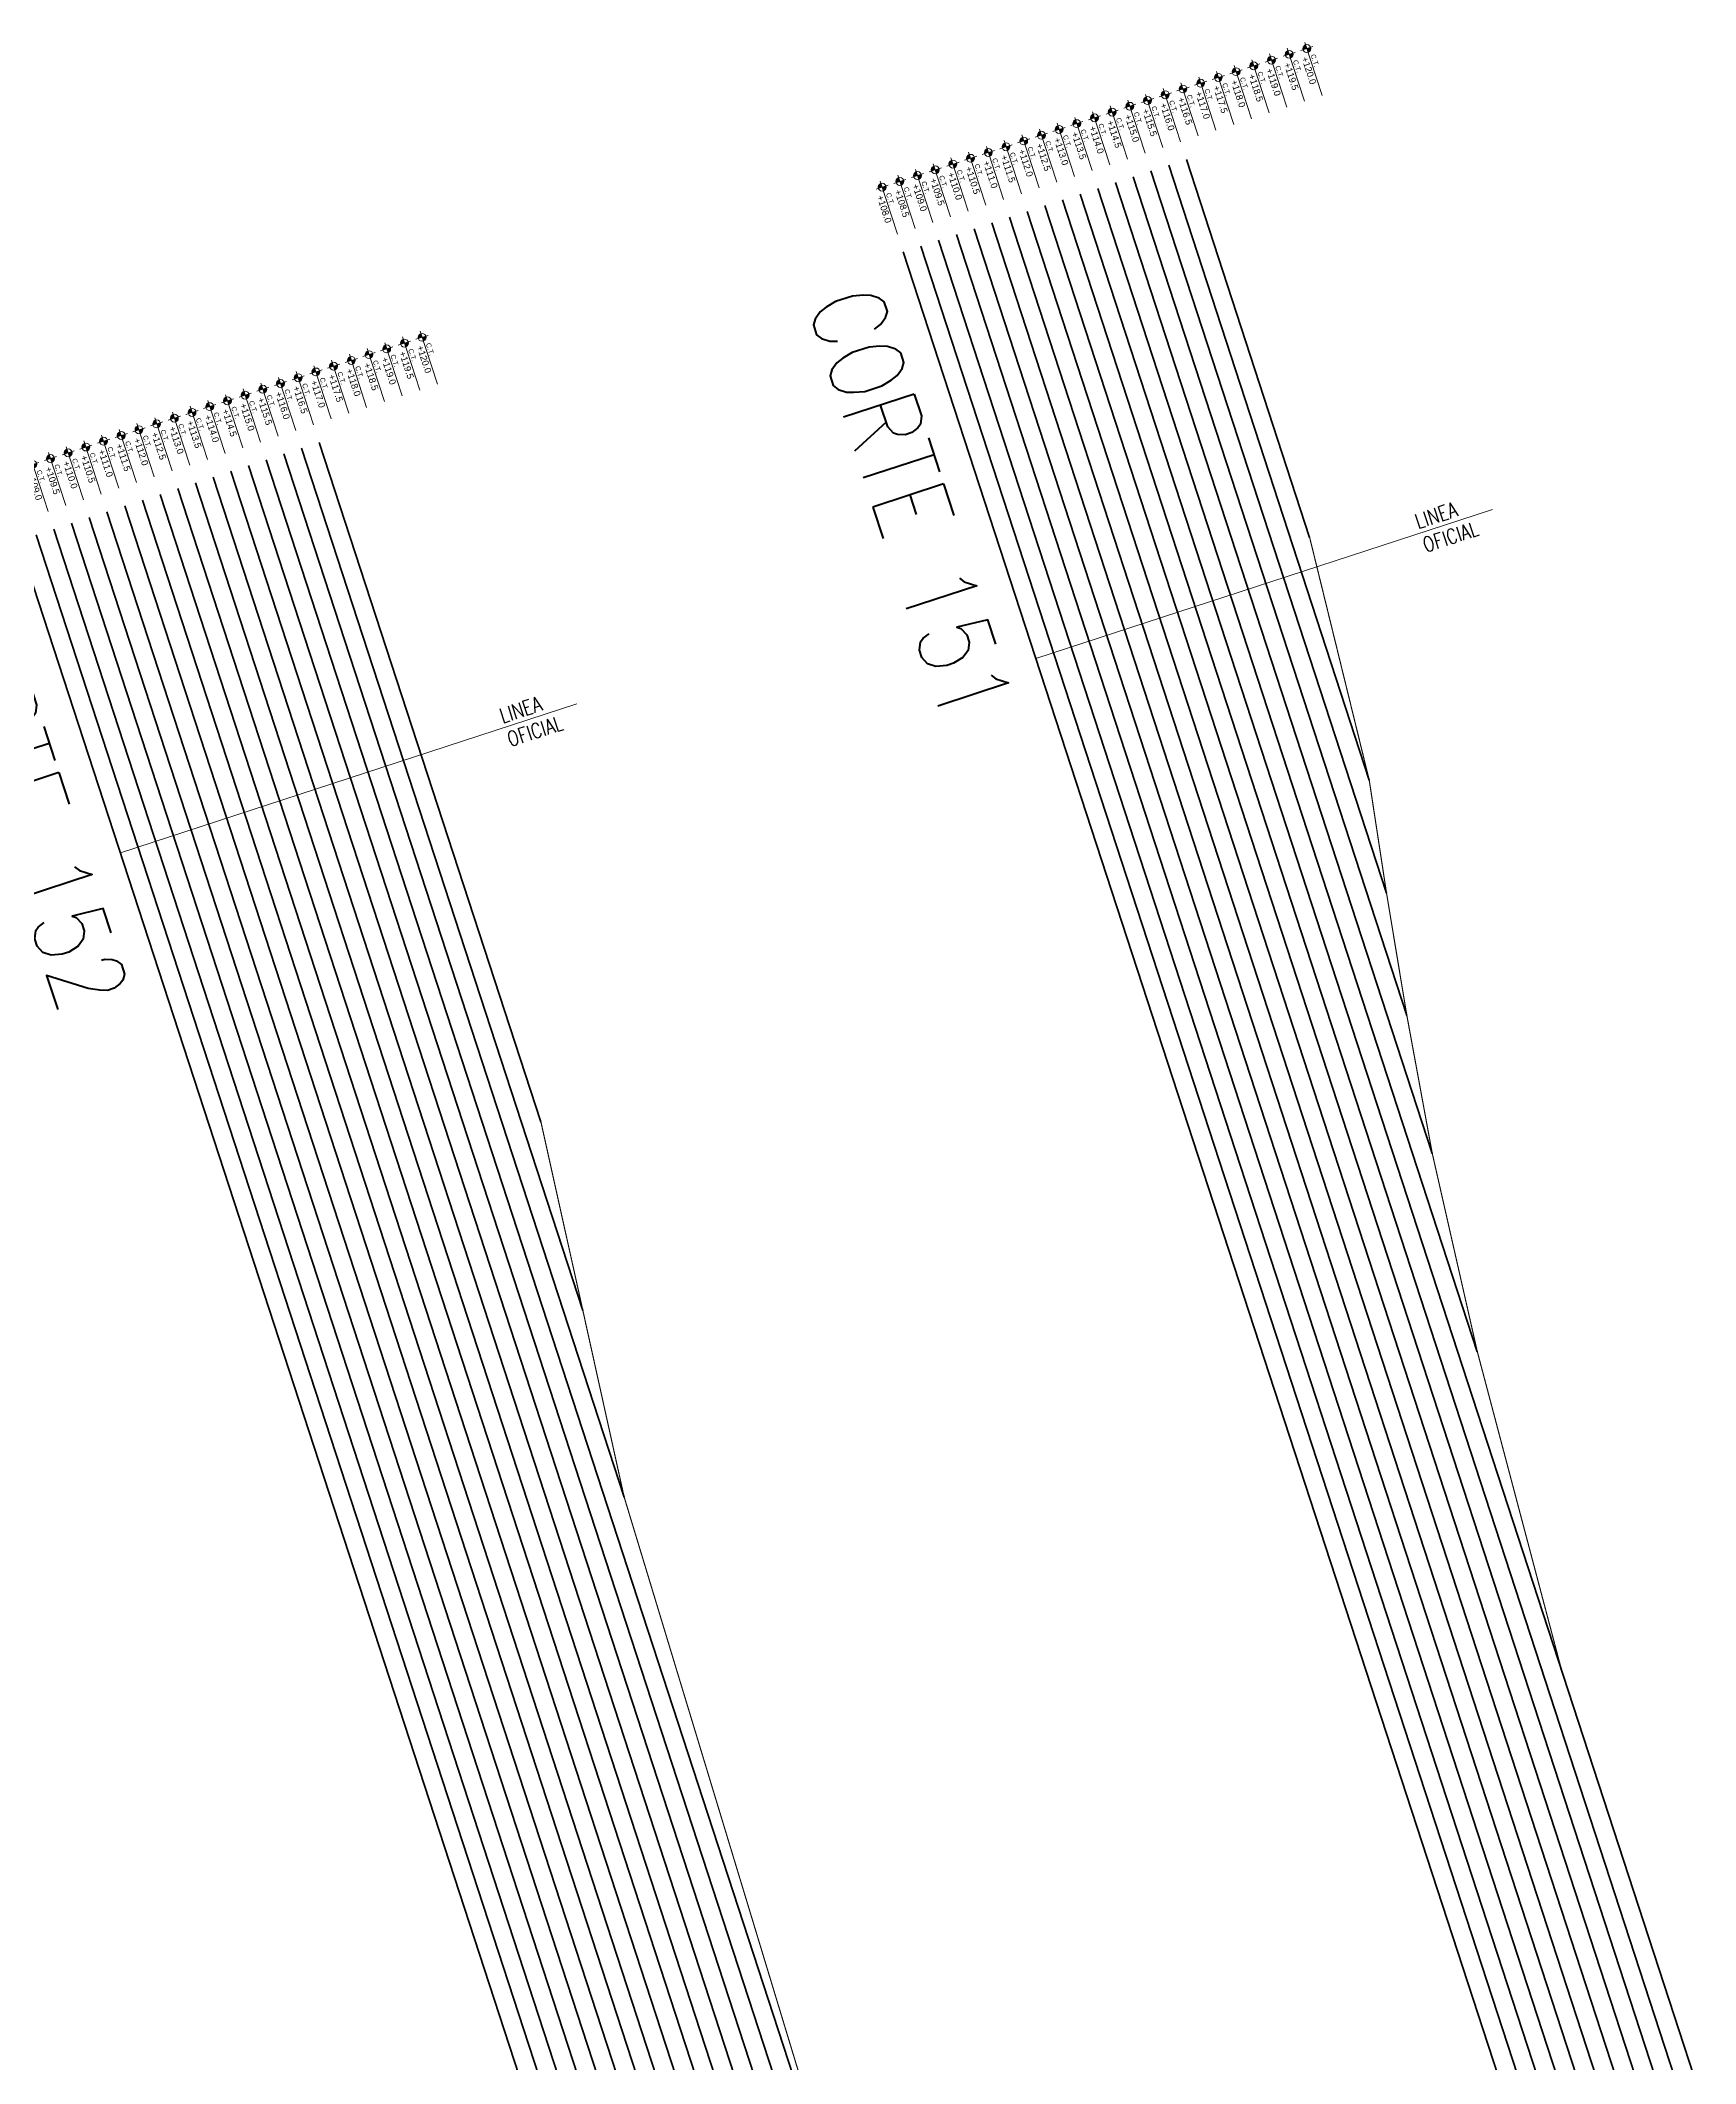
# Model space of a CAD drawing. Header units: metres. Extents: x 733085 to 734585, y 6084499 to 6087418.
# Drawn here: x 733294.9 to 733339.3, y 6086805.6 to 6086860 of the extents above; entities that cross this region are included whole.
import ezdxf
from ezdxf.enums import TextEntityAlignment as Align

# ---------------------------------------------------------------- set-up
doc = ezdxf.new("R2010")
doc.units = ezdxf.units.M
doc.header["$LTSCALE"] = 5
doc.header["$MEASUREMENT"] = 0
doc.layers.get('0').update_dxf_attribs({"color": 30})
doc.layers.add('_AUX', color=210, linetype='Continuous', lineweight=18, plot=False)
for name, color, linetype, lineweight in [('A-ELEV-MBE1', 7, 'Continuous', 35), ('U-ANNO-SYMB', 3, 'Continuous', 18), ('U-ANNO-TEXT', 3, 'Continuous', 18)]:
    doc.layers.add(name, color=color, linetype=linetype, lineweight=lineweight)
doc.styles.add('E-ARIAL', font='arial.ttf')
doc.styles.add('E-ROMANS', font='romans.shx', dxfattribs={"width": 0.8})

# ---------------------------------------------------------------- blocks, each defined once
blk = doc.blocks.new('*U18')
at = {"lineweight": 0}
h = blk.add_hatch(color=256, dxfattribs=at)
edge = h.paths.add_edge_path()
edge.add_arc((0, 0), 200, 0, 90)
edge.add_line((0, 200), (0, 0))
edge.add_line((0, 0), (200, 0))
edge = h.paths.add_edge_path()
edge.add_line((0, 0), (-200, 0))
edge.add_arc((0, 0), 200, 180, 270)
edge.add_line((0, -200), (0, 0))
for p, q in [((2500, 0), (-325, 0)), ((0, 325), (0, -325))]:
    blk.add_line(p, q)
blk.add_circle((0, 0), 200)
at = {"style": 'E-ARIAL'}
blk.add_attdef('LEVEL', text='', height=250, dxfattribs=at).set_placement((371, 0), align=Align.BOTTOM_LEFT)
blk.add_attdef('HEIGHT', text='', height=250, dxfattribs=at).set_placement((371, -75), align=Align.TOP_LEFT)

msp = doc.modelspace()

# ---------------------------------------------------------------- linework, layer by layer
at = {"layer": '_AUX', "ltscale": 0.05}
for points in [[(733321.627, 6086843.375), (733333.891, 6086847.376)], [(733297.034, 6086838.154), (733309.297, 6086842.155)]]:
    msp.add_lwpolyline(points, dxfattribs=at)
at = {"layer": 'A-ELEV-MBE1', "color": 252}
for p, q in [((733328.983, 6086846.621), (733325.671, 6086856.773)), ((733331.594, 6086833.783), (733324.245, 6086856.308)), ((733331.048, 6086837.069), (733324.72, 6086856.463)), ((733330.583, 6086840.106), (733325.196, 6086856.618)), ((733383.448, 6086668.4), (733322.344, 6086855.687)), ((733382.517, 6086672.865), (733322.819, 6086855.842)), ((733333.487, 6086824.756), (733323.294, 6086855.997)), ((733332.277, 6086830.078), (733323.77, 6086856.152)), ((733386.122, 6086655.369), (733320.918, 6086855.222)), ((733384.939, 6086660.608), (733321.393, 6086855.377)), ((733384.192, 6086664.51), (733321.868, 6086855.532)), ((733392.128, 6086630.512), (733319.016, 6086854.602)), ((733391.853, 6086632.967), (733319.492, 6086854.757)), ((733390.302, 6086639.334), (733319.967, 6086854.912)), ((733388.409, 6086646.746), (733320.442, 6086855.067)), ((733391.177, 6086630.202), (733318.066, 6086854.291)), ((733391.653, 6086630.357), (733318.541, 6086854.446)), ((733308.332, 6086830.927), (733302.379, 6086849.174)), ((733354.559, 6086684.405), (733300.953, 6086848.708)), ((733310.568, 6086820.852), (733301.429, 6086848.863)), ((733309.458, 6086825.865), (733301.904, 6086849.019)), ((733358.515, 6086665.833), (733299.052, 6086848.088)), ((733357.928, 6086669.244), (733299.527, 6086848.243)), ((733357.242, 6086672.959), (733300.003, 6086848.398)), ((733356.461, 6086676.965), (733300.478, 6086848.553)), ((733362.214, 6086649.659), (733297.626, 6086847.623)), ((733361.066, 6086654.789), (733298.101, 6086847.778)), ((733359.009, 6086662.707), (733298.577, 6086847.933)), ((733367.984, 6086625.524), (733295.725, 6086847.002)), ((733366.489, 6086631.719), (733296.2, 6086847.157)), ((733365.158, 6086637.412), (733296.675, 6086847.313)), ((733363.78, 6086643.247), (733297.151, 6086847.468)), ((733367.41, 6086622.447), (733294.299, 6086846.537)), ((733367.886, 6086622.602), (733294.774, 6086846.692)), ((733368.361, 6086622.758), (733295.249, 6086846.847))]:
    msp.add_line(p, q, dxfattribs=at)
at = {"layer": 'A-ELEV-MBE1', "ltscale": 0.15, "const_width": 0.03}
for points in [[(733302.379, 6086849.174), (733308.332, 6086830.927), (733309.458, 6086825.865), (733310.568, 6086820.852), (733317.581, 6086797.744)], [(733328.983, 6086846.621), (733330.583, 6086840.106), (733331.048, 6086837.069), (733331.594, 6086833.783), (733332.277, 6086830.078), (733333.487, 6086824.756), (733335.751, 6086816.205), (733339.265, 6086805.435)]]:
    msp.add_lwpolyline(points, dxfattribs=at)

# ---------------------------------------------------------------- block references
at = {"layer": 'U-ANNO-SYMB', "color": 1}
ref = msp.add_blockref('*U18', (733328.907, 6086859.751), dxfattribs=dict(at, xscale=0.0005309734512920894, yscale=0.0005309734512920894, zscale=0.0005309734512920894, rotation=288.0695121838982))
ref.add_attrib('LEVEL', 'C.T.', dxfattribs={"layer": '0', "height": 0.1327, "rotation": 288.0695, "style": 'E-ARIAL'}).set_placement((733328.968, 6086859.563), align=Align.BOTTOM_LEFT)
ref.add_attrib('HEIGHT', '+120.0', dxfattribs={"layer": '0', "height": 0.1774, "rotation": 288.0695, "style": 'E-ARIAL'}).set_placement((733328.93, 6086859.551), align=Align.TOP_LEFT)
ref = msp.add_blockref('*U18', (733327.481, 6086859.286), dxfattribs=dict(at, xscale=0.0005309734512920894, yscale=0.0005309734512920894, zscale=0.0005309734512920894, rotation=288.0695121838982))
ref.add_attrib('LEVEL', 'C.T.', dxfattribs={"layer": '0', "height": 0.1327, "rotation": 288.0695, "style": 'E-ARIAL'}).set_placement((733327.542, 6086859.098), align=Align.BOTTOM_LEFT)
ref.add_attrib('HEIGHT', '+118.5', dxfattribs={"layer": '0', "height": 0.1774, "rotation": 288.0695, "style": 'E-ARIAL'}).set_placement((733327.504, 6086859.086), align=Align.TOP_LEFT)
ref = msp.add_blockref('*U18', (733327.956, 6086859.441), dxfattribs=dict(at, xscale=0.0005309734512920894, yscale=0.0005309734512920894, zscale=0.0005309734512920894, rotation=288.0695121838982))
ref.add_attrib('LEVEL', 'C.T.', dxfattribs={"layer": '0', "height": 0.1327, "rotation": 288.0695, "style": 'E-ARIAL'}).set_placement((733328.017, 6086859.253), align=Align.BOTTOM_LEFT)
ref.add_attrib('HEIGHT', '+119.0', dxfattribs={"layer": '0', "height": 0.1774, "rotation": 288.0695, "style": 'E-ARIAL'}).set_placement((733327.979, 6086859.241), align=Align.TOP_LEFT)
ref = msp.add_blockref('*U18', (733328.432, 6086859.596), dxfattribs=dict(at, xscale=0.0005309734512920894, yscale=0.0005309734512920894, zscale=0.0005309734512920894, rotation=288.0695121838982))
ref.add_attrib('LEVEL', 'C.T.', dxfattribs={"layer": '0', "height": 0.1327, "rotation": 288.0695, "style": 'E-ARIAL'}).set_placement((733328.493, 6086859.408), align=Align.BOTTOM_LEFT)
ref.add_attrib('HEIGHT', '+119.5', dxfattribs={"layer": '0', "height": 0.1774, "rotation": 288.0695, "style": 'E-ARIAL'}).set_placement((733328.455, 6086859.396), align=Align.TOP_LEFT)
ref = msp.add_blockref('*U18', (733325.58, 6086858.665), dxfattribs=dict(at, xscale=0.0005309734512920894, yscale=0.0005309734512920894, zscale=0.0005309734512920894, rotation=288.0695121838982))
ref.add_attrib('LEVEL', 'C.T.', dxfattribs={"layer": '0', "height": 0.1327, "rotation": 288.0695, "style": 'E-ARIAL'}).set_placement((733325.641, 6086858.478), align=Align.BOTTOM_LEFT)
ref.add_attrib('HEIGHT', '+116.5', dxfattribs={"layer": '0', "height": 0.1774, "rotation": 288.0695, "style": 'E-ARIAL'}).set_placement((733325.603, 6086858.465), align=Align.TOP_LEFT)
ref = msp.add_blockref('*U18', (733326.055, 6086858.82), dxfattribs=dict(at, xscale=0.0005309734512920894, yscale=0.0005309734512920894, zscale=0.0005309734512920894, rotation=288.0695121838982))
ref.add_attrib('LEVEL', 'C.T.', dxfattribs={"layer": '0', "height": 0.1327, "rotation": 288.0695, "style": 'E-ARIAL'}).set_placement((733326.116, 6086858.633), align=Align.BOTTOM_LEFT)
ref.add_attrib('HEIGHT', '+117.0', dxfattribs={"layer": '0', "height": 0.1774, "rotation": 288.0695, "style": 'E-ARIAL'}).set_placement((733326.078, 6086858.62), align=Align.TOP_LEFT)
ref = msp.add_blockref('*U18', (733326.53, 6086858.975), dxfattribs=dict(at, xscale=0.0005309734512920894, yscale=0.0005309734512920894, zscale=0.0005309734512920894, rotation=288.0695121838982))
ref.add_attrib('LEVEL', 'C.T.', dxfattribs={"layer": '0', "height": 0.1327, "rotation": 288.0695, "style": 'E-ARIAL'}).set_placement((733326.591, 6086858.788), align=Align.BOTTOM_LEFT)
ref.add_attrib('HEIGHT', '+117.5', dxfattribs={"layer": '0', "height": 0.1774, "rotation": 288.0695, "style": 'E-ARIAL'}).set_placement((733326.553, 6086858.776), align=Align.TOP_LEFT)
ref = msp.add_blockref('*U18', (733327.006, 6086859.13), dxfattribs=dict(at, xscale=0.0005309734512920894, yscale=0.0005309734512920894, zscale=0.0005309734512920894, rotation=288.0695121838982))
ref.add_attrib('LEVEL', 'C.T.', dxfattribs={"layer": '0', "height": 0.1327, "rotation": 288.0695, "style": 'E-ARIAL'}).set_placement((733327.067, 6086858.943), align=Align.BOTTOM_LEFT)
ref.add_attrib('HEIGHT', '+118.0', dxfattribs={"layer": '0', "height": 0.1774, "rotation": 288.0695, "style": 'E-ARIAL'}).set_placement((733327.029, 6086858.931), align=Align.TOP_LEFT)
ref = msp.add_blockref('*U18', (733324.153, 6086858.2), dxfattribs=dict(at, xscale=0.0005309734512920894, yscale=0.0005309734512920894, zscale=0.0005309734512920894, rotation=288.0695121838982))
ref.add_attrib('LEVEL', 'C.T.', dxfattribs={"layer": '0', "height": 0.1327, "rotation": 288.0695, "style": 'E-ARIAL'}).set_placement((733324.215, 6086858.012), align=Align.BOTTOM_LEFT)
ref.add_attrib('HEIGHT', '+115.0', dxfattribs={"layer": '0', "height": 0.1774, "rotation": 288.0695, "style": 'E-ARIAL'}).set_placement((733324.177, 6086858), align=Align.TOP_LEFT)
ref = msp.add_blockref('*U18', (733324.629, 6086858.355), dxfattribs=dict(at, xscale=0.0005309734512920894, yscale=0.0005309734512920894, zscale=0.0005309734512920894, rotation=288.0695121838982))
ref.add_attrib('LEVEL', 'C.T.', dxfattribs={"layer": '0', "height": 0.1327, "rotation": 288.0695, "style": 'E-ARIAL'}).set_placement((733324.69, 6086858.168), align=Align.BOTTOM_LEFT)
ref.add_attrib('HEIGHT', '+115.5', dxfattribs={"layer": '0', "height": 0.1774, "rotation": 288.0695, "style": 'E-ARIAL'}).set_placement((733324.652, 6086858.155), align=Align.TOP_LEFT)
ref = msp.add_blockref('*U18', (733325.104, 6086858.51), dxfattribs=dict(at, xscale=0.0005309734512920894, yscale=0.0005309734512920894, zscale=0.0005309734512920894, rotation=288.0695121838982))
ref.add_attrib('LEVEL', 'C.T.', dxfattribs={"layer": '0', "height": 0.1327, "rotation": 288.0695, "style": 'E-ARIAL'}).set_placement((733325.165, 6086858.323), align=Align.BOTTOM_LEFT)
ref.add_attrib('HEIGHT', '+116.0', dxfattribs={"layer": '0', "height": 0.1774, "rotation": 288.0695, "style": 'E-ARIAL'}).set_placement((733325.127, 6086858.31), align=Align.TOP_LEFT)
ref = msp.add_blockref('*U18', (733322.252, 6086857.58), dxfattribs=dict(at, xscale=0.0005309734512920894, yscale=0.0005309734512920894, zscale=0.0005309734512920894, rotation=288.0695121838982))
ref.add_attrib('LEVEL', 'C.T.', dxfattribs={"layer": '0', "height": 0.1327, "rotation": 288.0695, "style": 'E-ARIAL'}).set_placement((733322.313, 6086857.392), align=Align.BOTTOM_LEFT)
ref.add_attrib('HEIGHT', '+113.0', dxfattribs={"layer": '0', "height": 0.1774, "rotation": 288.0695, "style": 'E-ARIAL'}).set_placement((733322.275, 6086857.38), align=Align.TOP_LEFT)
ref = msp.add_blockref('*U18', (733322.727, 6086857.735), dxfattribs=dict(at, xscale=0.0005309734512920894, yscale=0.0005309734512920894, zscale=0.0005309734512920894, rotation=288.0695121838982))
ref.add_attrib('LEVEL', 'C.T.', dxfattribs={"layer": '0', "height": 0.1327, "rotation": 288.0695, "style": 'E-ARIAL'}).set_placement((733322.789, 6086857.547), align=Align.BOTTOM_LEFT)
ref.add_attrib('HEIGHT', '+113.5', dxfattribs={"layer": '0', "height": 0.1774, "rotation": 288.0695, "style": 'E-ARIAL'}).set_placement((733322.751, 6086857.535), align=Align.TOP_LEFT)
ref = msp.add_blockref('*U18', (733323.203, 6086857.89), dxfattribs=dict(at, xscale=0.0005309734512920894, yscale=0.0005309734512920894, zscale=0.0005309734512920894, rotation=288.0695121838982))
ref.add_attrib('LEVEL', 'C.T.', dxfattribs={"layer": '0', "height": 0.1327, "rotation": 288.0695, "style": 'E-ARIAL'}).set_placement((733323.264, 6086857.702), align=Align.BOTTOM_LEFT)
ref.add_attrib('HEIGHT', '+114.0', dxfattribs={"layer": '0', "height": 0.1774, "rotation": 288.0695, "style": 'E-ARIAL'}).set_placement((733323.226, 6086857.69), align=Align.TOP_LEFT)
ref = msp.add_blockref('*U18', (733323.678, 6086858.045), dxfattribs=dict(at, xscale=0.0005309734512920894, yscale=0.0005309734512920894, zscale=0.0005309734512920894, rotation=288.0695121838982))
ref.add_attrib('LEVEL', 'C.T.', dxfattribs={"layer": '0', "height": 0.1327, "rotation": 288.0695, "style": 'E-ARIAL'}).set_placement((733323.739, 6086857.857), align=Align.BOTTOM_LEFT)
ref.add_attrib('HEIGHT', '+114.5', dxfattribs={"layer": '0', "height": 0.1774, "rotation": 288.0695, "style": 'E-ARIAL'}).set_placement((733323.701, 6086857.845), align=Align.TOP_LEFT)
ref = msp.add_blockref('*U18', (733320.826, 6086857.114), dxfattribs=dict(at, xscale=0.0005309734512920894, yscale=0.0005309734512920894, zscale=0.0005309734512920894, rotation=288.0695121838982))
ref.add_attrib('LEVEL', 'C.T.', dxfattribs={"layer": '0', "height": 0.1327, "rotation": 288.0695, "style": 'E-ARIAL'}).set_placement((733320.887, 6086856.927), align=Align.BOTTOM_LEFT)
ref.add_attrib('HEIGHT', '+111.5', dxfattribs={"layer": '0', "height": 0.1774, "rotation": 288.0695, "style": 'E-ARIAL'}).set_placement((733320.849, 6086856.915), align=Align.TOP_LEFT)
ref = msp.add_blockref('*U18', (733321.301, 6086857.269), dxfattribs=dict(at, xscale=0.0005309734512920894, yscale=0.0005309734512920894, zscale=0.0005309734512920894, rotation=288.0695121838982))
ref.add_attrib('LEVEL', 'C.T.', dxfattribs={"layer": '0', "height": 0.1327, "rotation": 288.0695, "style": 'E-ARIAL'}).set_placement((733321.363, 6086857.082), align=Align.BOTTOM_LEFT)
ref.add_attrib('HEIGHT', '+112.0', dxfattribs={"layer": '0', "height": 0.1774, "rotation": 288.0695, "style": 'E-ARIAL'}).set_placement((733321.325, 6086857.07), align=Align.TOP_LEFT)
ref = msp.add_blockref('*U18', (733321.777, 6086857.424), dxfattribs=dict(at, xscale=0.0005309734512920894, yscale=0.0005309734512920894, zscale=0.0005309734512920894, rotation=288.0695121838982))
ref.add_attrib('LEVEL', 'C.T.', dxfattribs={"layer": '0', "height": 0.1327, "rotation": 288.0695, "style": 'E-ARIAL'}).set_placement((733321.838, 6086857.237), align=Align.BOTTOM_LEFT)
ref.add_attrib('HEIGHT', '+112.5', dxfattribs={"layer": '0', "height": 0.1774, "rotation": 288.0695, "style": 'E-ARIAL'}).set_placement((733321.8, 6086857.225), align=Align.TOP_LEFT)
ref = msp.add_blockref('*U18', (733318.925, 6086856.494), dxfattribs=dict(at, xscale=0.0005309734512920894, yscale=0.0005309734512920894, zscale=0.0005309734512920894, rotation=288.0695121838982))
ref.add_attrib('LEVEL', 'C.T.', dxfattribs={"layer": '0', "height": 0.1327, "rotation": 288.0695, "style": 'E-ARIAL'}).set_placement((733318.986, 6086856.307), align=Align.BOTTOM_LEFT)
ref.add_attrib('HEIGHT', '+109.5', dxfattribs={"layer": '0', "height": 0.1774, "rotation": 288.0695, "style": 'E-ARIAL'}).set_placement((733318.948, 6086856.294), align=Align.TOP_LEFT)
ref = msp.add_blockref('*U18', (733319.4, 6086856.649), dxfattribs=dict(at, xscale=0.0005309734512920894, yscale=0.0005309734512920894, zscale=0.0005309734512920894, rotation=288.0695121838982))
ref.add_attrib('LEVEL', 'C.T.', dxfattribs={"layer": '0', "height": 0.1327, "rotation": 288.0695, "style": 'E-ARIAL'}).set_placement((733319.461, 6086856.462), align=Align.BOTTOM_LEFT)
ref.add_attrib('HEIGHT', '+110.0', dxfattribs={"layer": '0', "height": 0.1774, "rotation": 288.0695, "style": 'E-ARIAL'}).set_placement((733319.423, 6086856.449), align=Align.TOP_LEFT)
ref = msp.add_blockref('*U18', (733319.875, 6086856.804), dxfattribs=dict(at, xscale=0.0005309734512920894, yscale=0.0005309734512920894, zscale=0.0005309734512920894, rotation=288.0695121838982))
ref.add_attrib('LEVEL', 'C.T.', dxfattribs={"layer": '0', "height": 0.1327, "rotation": 288.0695, "style": 'E-ARIAL'}).set_placement((733319.937, 6086856.617), align=Align.BOTTOM_LEFT)
ref.add_attrib('HEIGHT', '+110.5', dxfattribs={"layer": '0', "height": 0.1774, "rotation": 288.0695, "style": 'E-ARIAL'}).set_placement((733319.899, 6086856.604), align=Align.TOP_LEFT)
ref = msp.add_blockref('*U18', (733320.351, 6086856.959), dxfattribs=dict(at, xscale=0.0005309734512920894, yscale=0.0005309734512920894, zscale=0.0005309734512920894, rotation=288.0695121838982))
ref.add_attrib('LEVEL', 'C.T.', dxfattribs={"layer": '0', "height": 0.1327, "rotation": 288.0695, "style": 'E-ARIAL'}).set_placement((733320.412, 6086856.772), align=Align.BOTTOM_LEFT)
ref.add_attrib('HEIGHT', '+111.0', dxfattribs={"layer": '0', "height": 0.1774, "rotation": 288.0695, "style": 'E-ARIAL'}).set_placement((733320.374, 6086856.759), align=Align.TOP_LEFT)
ref = msp.add_blockref('*U18', (733317.499, 6086856.029), dxfattribs=dict(at, xscale=0.0005309734512920894, yscale=0.0005309734512920894, zscale=0.0005309734512920894, rotation=288.0695121838982))
ref.add_attrib('LEVEL', 'C.T.', dxfattribs={"layer": '0', "height": 0.1327, "rotation": 288.0695, "style": 'E-ARIAL'}).set_placement((733317.56, 6086855.841), align=Align.BOTTOM_LEFT)
ref.add_attrib('HEIGHT', '+108.0', dxfattribs={"layer": '0', "height": 0.1774, "rotation": 288.0695, "style": 'E-ARIAL'}).set_placement((733317.522, 6086855.829), align=Align.TOP_LEFT)
ref = msp.add_blockref('*U18', (733317.974, 6086856.184), dxfattribs=dict(at, xscale=0.0005309734512920894, yscale=0.0005309734512920894, zscale=0.0005309734512920894, rotation=288.0695121838982))
ref.add_attrib('LEVEL', 'C.T.', dxfattribs={"layer": '0', "height": 0.1327, "rotation": 288.0695, "style": 'E-ARIAL'}).set_placement((733318.035, 6086855.996), align=Align.BOTTOM_LEFT)
ref.add_attrib('HEIGHT', '+108.5', dxfattribs={"layer": '0', "height": 0.1774, "rotation": 288.0695, "style": 'E-ARIAL'}).set_placement((733317.997, 6086855.984), align=Align.TOP_LEFT)
ref = msp.add_blockref('*U18', (733318.449, 6086856.339), dxfattribs=dict(at, xscale=0.0005309734512920894, yscale=0.0005309734512920894, zscale=0.0005309734512920894, rotation=288.0695121838982))
ref.add_attrib('LEVEL', 'C.T.', dxfattribs={"layer": '0', "height": 0.1327, "rotation": 288.0695, "style": 'E-ARIAL'}).set_placement((733318.511, 6086856.151), align=Align.BOTTOM_LEFT)
ref.add_attrib('HEIGHT', '+109.0', dxfattribs={"layer": '0', "height": 0.1774, "rotation": 288.0695, "style": 'E-ARIAL'}).set_placement((733318.473, 6086856.139), align=Align.TOP_LEFT)
ref = msp.add_blockref('*U18', (733304.189, 6086851.686), dxfattribs=dict(at, xscale=0.0005309734512920894, yscale=0.0005309734512920894, zscale=0.0005309734512920894, rotation=288.0695121838982))
ref.add_attrib('LEVEL', 'C.T.', dxfattribs={"layer": '0', "height": 0.1327, "rotation": 288.0695, "style": 'E-ARIAL'}).set_placement((733304.25, 6086851.499), align=Align.BOTTOM_LEFT)
ref.add_attrib('HEIGHT', '+119.0', dxfattribs={"layer": '0', "height": 0.1774, "rotation": 288.0695, "style": 'E-ARIAL'}).set_placement((733304.212, 6086851.487), align=Align.TOP_LEFT)
ref = msp.add_blockref('*U18', (733304.665, 6086851.841), dxfattribs=dict(at, xscale=0.0005309734512920894, yscale=0.0005309734512920894, zscale=0.0005309734512920894, rotation=288.0695121838982))
ref.add_attrib('LEVEL', 'C.T.', dxfattribs={"layer": '0', "height": 0.1327, "rotation": 288.0695, "style": 'E-ARIAL'}).set_placement((733304.726, 6086851.654), align=Align.BOTTOM_LEFT)
ref.add_attrib('HEIGHT', '+119.5', dxfattribs={"layer": '0', "height": 0.1774, "rotation": 288.0695, "style": 'E-ARIAL'}).set_placement((733304.688, 6086851.642), align=Align.TOP_LEFT)
ref = msp.add_blockref('*U18', (733305.14, 6086851.996), dxfattribs=dict(at, xscale=0.0005309734512920894, yscale=0.0005309734512920894, zscale=0.0005309734512920894, rotation=288.0695121838982))
ref.add_attrib('LEVEL', 'C.T.', dxfattribs={"layer": '0', "height": 0.1327, "rotation": 288.0695, "style": 'E-ARIAL'}).set_placement((733305.201, 6086851.809), align=Align.BOTTOM_LEFT)
ref.add_attrib('HEIGHT', '+120.0', dxfattribs={"layer": '0', "height": 0.1774, "rotation": 288.0695, "style": 'E-ARIAL'}).set_placement((733305.163, 6086851.797), align=Align.TOP_LEFT)
ref = msp.add_blockref('*U18', (733302.288, 6086851.066), dxfattribs=dict(at, xscale=0.0005309734512920894, yscale=0.0005309734512920894, zscale=0.0005309734512920894, rotation=288.0695121838982))
ref.add_attrib('LEVEL', 'C.T.', dxfattribs={"layer": '0', "height": 0.1327, "rotation": 288.0695, "style": 'E-ARIAL'}).set_placement((733302.349, 6086850.879), align=Align.BOTTOM_LEFT)
ref.add_attrib('HEIGHT', '+117.0', dxfattribs={"layer": '0', "height": 0.1774, "rotation": 288.0695, "style": 'E-ARIAL'}).set_placement((733302.311, 6086850.866), align=Align.TOP_LEFT)
ref = msp.add_blockref('*U18', (733302.763, 6086851.221), dxfattribs=dict(at, xscale=0.0005309734512920894, yscale=0.0005309734512920894, zscale=0.0005309734512920894, rotation=288.0695121838982))
ref.add_attrib('LEVEL', 'C.T.', dxfattribs={"layer": '0', "height": 0.1327, "rotation": 288.0695, "style": 'E-ARIAL'}).set_placement((733302.824, 6086851.034), align=Align.BOTTOM_LEFT)
ref.add_attrib('HEIGHT', '+117.5', dxfattribs={"layer": '0', "height": 0.1774, "rotation": 288.0695, "style": 'E-ARIAL'}).set_placement((733302.786, 6086851.021), align=Align.TOP_LEFT)
ref = msp.add_blockref('*U18', (733303.239, 6086851.376), dxfattribs=dict(at, xscale=0.0005309734512920894, yscale=0.0005309734512920894, zscale=0.0005309734512920894, rotation=288.0695121838982))
ref.add_attrib('LEVEL', 'C.T.', dxfattribs={"layer": '0', "height": 0.1327, "rotation": 288.0695, "style": 'E-ARIAL'}).set_placement((733303.3, 6086851.189), align=Align.BOTTOM_LEFT)
ref.add_attrib('HEIGHT', '+118.0', dxfattribs={"layer": '0', "height": 0.1774, "rotation": 288.0695, "style": 'E-ARIAL'}).set_placement((733303.262, 6086851.176), align=Align.TOP_LEFT)
ref = msp.add_blockref('*U18', (733303.714, 6086851.531), dxfattribs=dict(at, xscale=0.0005309734512920894, yscale=0.0005309734512920894, zscale=0.0005309734512920894, rotation=288.0695121838982))
ref.add_attrib('LEVEL', 'C.T.', dxfattribs={"layer": '0', "height": 0.1327, "rotation": 288.0695, "style": 'E-ARIAL'}).set_placement((733303.775, 6086851.344), align=Align.BOTTOM_LEFT)
ref.add_attrib('HEIGHT', '+118.5', dxfattribs={"layer": '0', "height": 0.1774, "rotation": 288.0695, "style": 'E-ARIAL'}).set_placement((733303.737, 6086851.331), align=Align.TOP_LEFT)
ref = msp.add_blockref('*U18', (733300.862, 6086850.601), dxfattribs=dict(at, xscale=0.0005309734512920894, yscale=0.0005309734512920894, zscale=0.0005309734512920894, rotation=288.0695121838982))
ref.add_attrib('LEVEL', 'C.T.', dxfattribs={"layer": '0', "height": 0.1327, "rotation": 288.0695, "style": 'E-ARIAL'}).set_placement((733300.923, 6086850.413), align=Align.BOTTOM_LEFT)
ref.add_attrib('HEIGHT', '+115.5', dxfattribs={"layer": '0', "height": 0.1774, "rotation": 288.0695, "style": 'E-ARIAL'}).set_placement((733300.885, 6086850.401), align=Align.TOP_LEFT)
ref = msp.add_blockref('*U18', (733301.337, 6086850.756), dxfattribs=dict(at, xscale=0.0005309734512920894, yscale=0.0005309734512920894, zscale=0.0005309734512920894, rotation=288.0695121838982))
ref.add_attrib('LEVEL', 'C.T.', dxfattribs={"layer": '0', "height": 0.1327, "rotation": 288.0695, "style": 'E-ARIAL'}).set_placement((733301.398, 6086850.568), align=Align.BOTTOM_LEFT)
ref.add_attrib('HEIGHT', '+116.0', dxfattribs={"layer": '0', "height": 0.1774, "rotation": 288.0695, "style": 'E-ARIAL'}).set_placement((733301.36, 6086850.556), align=Align.TOP_LEFT)
ref = msp.add_blockref('*U18', (733301.812, 6086850.911), dxfattribs=dict(at, xscale=0.0005309734512920894, yscale=0.0005309734512920894, zscale=0.0005309734512920894, rotation=288.0695121838982))
ref.add_attrib('LEVEL', 'C.T.', dxfattribs={"layer": '0', "height": 0.1327, "rotation": 288.0695, "style": 'E-ARIAL'}).set_placement((733301.874, 6086850.723), align=Align.BOTTOM_LEFT)
ref.add_attrib('HEIGHT', '+116.5', dxfattribs={"layer": '0', "height": 0.1774, "rotation": 288.0695, "style": 'E-ARIAL'}).set_placement((733301.836, 6086850.711), align=Align.TOP_LEFT)
ref = msp.add_blockref('*U18', (733298.96, 6086849.98), dxfattribs=dict(at, xscale=0.0005309734512920894, yscale=0.0005309734512920894, zscale=0.0005309734512920894, rotation=288.0695121838982))
ref.add_attrib('LEVEL', 'C.T.', dxfattribs={"layer": '0', "height": 0.1327, "rotation": 288.0695, "style": 'E-ARIAL'}).set_placement((733299.022, 6086849.793), align=Align.BOTTOM_LEFT)
ref.add_attrib('HEIGHT', '+113.5', dxfattribs={"layer": '0', "height": 0.1774, "rotation": 288.0695, "style": 'E-ARIAL'}).set_placement((733298.984, 6086849.781), align=Align.TOP_LEFT)
ref = msp.add_blockref('*U18', (733299.436, 6086850.135), dxfattribs=dict(at, xscale=0.0005309734512920894, yscale=0.0005309734512920894, zscale=0.0005309734512920894, rotation=288.0695121838982))
ref.add_attrib('LEVEL', 'C.T.', dxfattribs={"layer": '0', "height": 0.1327, "rotation": 288.0695, "style": 'E-ARIAL'}).set_placement((733299.497, 6086849.948), align=Align.BOTTOM_LEFT)
ref.add_attrib('HEIGHT', '+114.0', dxfattribs={"layer": '0', "height": 0.1774, "rotation": 288.0695, "style": 'E-ARIAL'}).set_placement((733299.459, 6086849.936), align=Align.TOP_LEFT)
ref = msp.add_blockref('*U18', (733299.911, 6086850.291), dxfattribs=dict(at, xscale=0.0005309734512920894, yscale=0.0005309734512920894, zscale=0.0005309734512920894, rotation=288.0695121838982))
ref.add_attrib('LEVEL', 'C.T.', dxfattribs={"layer": '0', "height": 0.1327, "rotation": 288.0695, "style": 'E-ARIAL'}).set_placement((733299.972, 6086850.103), align=Align.BOTTOM_LEFT)
ref.add_attrib('HEIGHT', '+114.5', dxfattribs={"layer": '0', "height": 0.1774, "rotation": 288.0695, "style": 'E-ARIAL'}).set_placement((733299.934, 6086850.091), align=Align.TOP_LEFT)
ref = msp.add_blockref('*U18', (733300.386, 6086850.446), dxfattribs=dict(at, xscale=0.0005309734512920894, yscale=0.0005309734512920894, zscale=0.0005309734512920894, rotation=288.0695121838982))
ref.add_attrib('LEVEL', 'C.T.', dxfattribs={"layer": '0', "height": 0.1327, "rotation": 288.0695, "style": 'E-ARIAL'}).set_placement((733300.448, 6086850.258), align=Align.BOTTOM_LEFT)
ref.add_attrib('HEIGHT', '+115.0', dxfattribs={"layer": '0', "height": 0.1774, "rotation": 288.0695, "style": 'E-ARIAL'}).set_placement((733300.41, 6086850.246), align=Align.TOP_LEFT)
ref = msp.add_blockref('*U18', (733297.534, 6086849.515), dxfattribs=dict(at, xscale=0.0005309734512920894, yscale=0.0005309734512920894, zscale=0.0005309734512920894, rotation=288.0695121838982))
ref.add_attrib('LEVEL', 'C.T.', dxfattribs={"layer": '0', "height": 0.1327, "rotation": 288.0695, "style": 'E-ARIAL'}).set_placement((733297.596, 6086849.328), align=Align.BOTTOM_LEFT)
ref.add_attrib('HEIGHT', '+112.0', dxfattribs={"layer": '0', "height": 0.1774, "rotation": 288.0695, "style": 'E-ARIAL'}).set_placement((733297.558, 6086849.315), align=Align.TOP_LEFT)
ref = msp.add_blockref('*U18', (733298.01, 6086849.67), dxfattribs=dict(at, xscale=0.0005309734512920894, yscale=0.0005309734512920894, zscale=0.0005309734512920894, rotation=288.0695121838982))
ref.add_attrib('LEVEL', 'C.T.', dxfattribs={"layer": '0', "height": 0.1327, "rotation": 288.0695, "style": 'E-ARIAL'}).set_placement((733298.071, 6086849.483), align=Align.BOTTOM_LEFT)
ref.add_attrib('HEIGHT', '+112.5', dxfattribs={"layer": '0', "height": 0.1774, "rotation": 288.0695, "style": 'E-ARIAL'}).set_placement((733298.033, 6086849.47), align=Align.TOP_LEFT)
ref = msp.add_blockref('*U18', (733298.485, 6086849.825), dxfattribs=dict(at, xscale=0.0005309734512920894, yscale=0.0005309734512920894, zscale=0.0005309734512920894, rotation=288.0695121838982))
ref.add_attrib('LEVEL', 'C.T.', dxfattribs={"layer": '0', "height": 0.1327, "rotation": 288.0695, "style": 'E-ARIAL'}).set_placement((733298.546, 6086849.638), align=Align.BOTTOM_LEFT)
ref.add_attrib('HEIGHT', '+113.0', dxfattribs={"layer": '0', "height": 0.1774, "rotation": 288.0695, "style": 'E-ARIAL'}).set_placement((733298.508, 6086849.626), align=Align.TOP_LEFT)
ref = msp.add_blockref('*U18', (733295.633, 6086848.895), dxfattribs=dict(at, xscale=0.0005309734512920894, yscale=0.0005309734512920894, zscale=0.0005309734512920894, rotation=288.0695121838982))
ref.add_attrib('LEVEL', 'C.T.', dxfattribs={"layer": '0', "height": 0.1327, "rotation": 288.0695, "style": 'E-ARIAL'}).set_placement((733295.694, 6086848.707), align=Align.BOTTOM_LEFT)
ref.add_attrib('HEIGHT', '+110.0', dxfattribs={"layer": '0', "height": 0.1774, "rotation": 288.0695, "style": 'E-ARIAL'}).set_placement((733295.656, 6086848.695), align=Align.TOP_LEFT)
ref = msp.add_blockref('*U18', (733296.108, 6086849.05), dxfattribs=dict(at, xscale=0.0005309734512920894, yscale=0.0005309734512920894, zscale=0.0005309734512920894, rotation=288.0695121838982))
ref.add_attrib('LEVEL', 'C.T.', dxfattribs={"layer": '0', "height": 0.1327, "rotation": 288.0695, "style": 'E-ARIAL'}).set_placement((733296.17, 6086848.862), align=Align.BOTTOM_LEFT)
ref.add_attrib('HEIGHT', '+110.5', dxfattribs={"layer": '0', "height": 0.1774, "rotation": 288.0695, "style": 'E-ARIAL'}).set_placement((733296.132, 6086848.85), align=Align.TOP_LEFT)
ref = msp.add_blockref('*U18', (733296.584, 6086849.205), dxfattribs=dict(at, xscale=0.0005309734512920894, yscale=0.0005309734512920894, zscale=0.0005309734512920894, rotation=288.0695121838982))
ref.add_attrib('LEVEL', 'C.T.', dxfattribs={"layer": '0', "height": 0.1327, "rotation": 288.0695, "style": 'E-ARIAL'}).set_placement((733296.645, 6086849.018), align=Align.BOTTOM_LEFT)
ref.add_attrib('HEIGHT', '+111.0', dxfattribs={"layer": '0', "height": 0.1774, "rotation": 288.0695, "style": 'E-ARIAL'}).set_placement((733296.607, 6086849.005), align=Align.TOP_LEFT)
ref = msp.add_blockref('*U18', (733297.059, 6086849.36), dxfattribs=dict(at, xscale=0.0005309734512920894, yscale=0.0005309734512920894, zscale=0.0005309734512920894, rotation=288.0695121838982))
ref.add_attrib('LEVEL', 'C.T.', dxfattribs={"layer": '0', "height": 0.1327, "rotation": 288.0695, "style": 'E-ARIAL'}).set_placement((733297.12, 6086849.173), align=Align.BOTTOM_LEFT)
ref.add_attrib('HEIGHT', '+111.5', dxfattribs={"layer": '0', "height": 0.1774, "rotation": 288.0695, "style": 'E-ARIAL'}).set_placement((733297.082, 6086849.16), align=Align.TOP_LEFT)
ref = msp.add_blockref('*U18', (733294.682, 6086848.585), dxfattribs=dict(at, xscale=0.0005309734512920894, yscale=0.0005309734512920894, zscale=0.0005309734512920894, rotation=288.0695121838982))
ref.add_attrib('LEVEL', 'C.T.', dxfattribs={"layer": '0', "height": 0.1327, "rotation": 288.0695, "style": 'E-ARIAL'}).set_placement((733294.744, 6086848.397), align=Align.BOTTOM_LEFT)
ref.add_attrib('HEIGHT', '+109.0', dxfattribs={"layer": '0', "height": 0.1774, "rotation": 288.0695, "style": 'E-ARIAL'}).set_placement((733294.706, 6086848.385), align=Align.TOP_LEFT)
ref = msp.add_blockref('*U18', (733295.158, 6086848.74), dxfattribs=dict(at, xscale=0.0005309734512920894, yscale=0.0005309734512920894, zscale=0.0005309734512920894, rotation=288.0695121838982))
ref.add_attrib('LEVEL', 'C.T.', dxfattribs={"layer": '0', "height": 0.1327, "rotation": 288.0695, "style": 'E-ARIAL'}).set_placement((733295.219, 6086848.552), align=Align.BOTTOM_LEFT)
ref.add_attrib('HEIGHT', '+109.5', dxfattribs={"layer": '0', "height": 0.1774, "rotation": 288.0695, "style": 'E-ARIAL'}).set_placement((733295.181, 6086848.54), align=Align.TOP_LEFT)

# ---------------------------------------------------------------- texts
at = {"layer": 'U-ANNO-TEXT', "attachment_point": 7, "style": 'E-ROMANS'}
for s, insert, char_height, rotation in [('CORTE 151', (733315.46, 6086852.915), 2, 288.0695), ('LINEA\\POFICIAL', (733332.1, 6086846.216), 0.4, 18.0695), ('CORTE 152', (733291.693, 6086845.161), 2, 288.0695), ('LINEA\\POFICIAL', (733307.506, 6086840.996), 0.4, 18.0695)]:
    msp.add_mtext(s, dxfattribs=dict(at, insert=insert, char_height=char_height, rotation=rotation))

doc.saveas('drawing.dxf')
